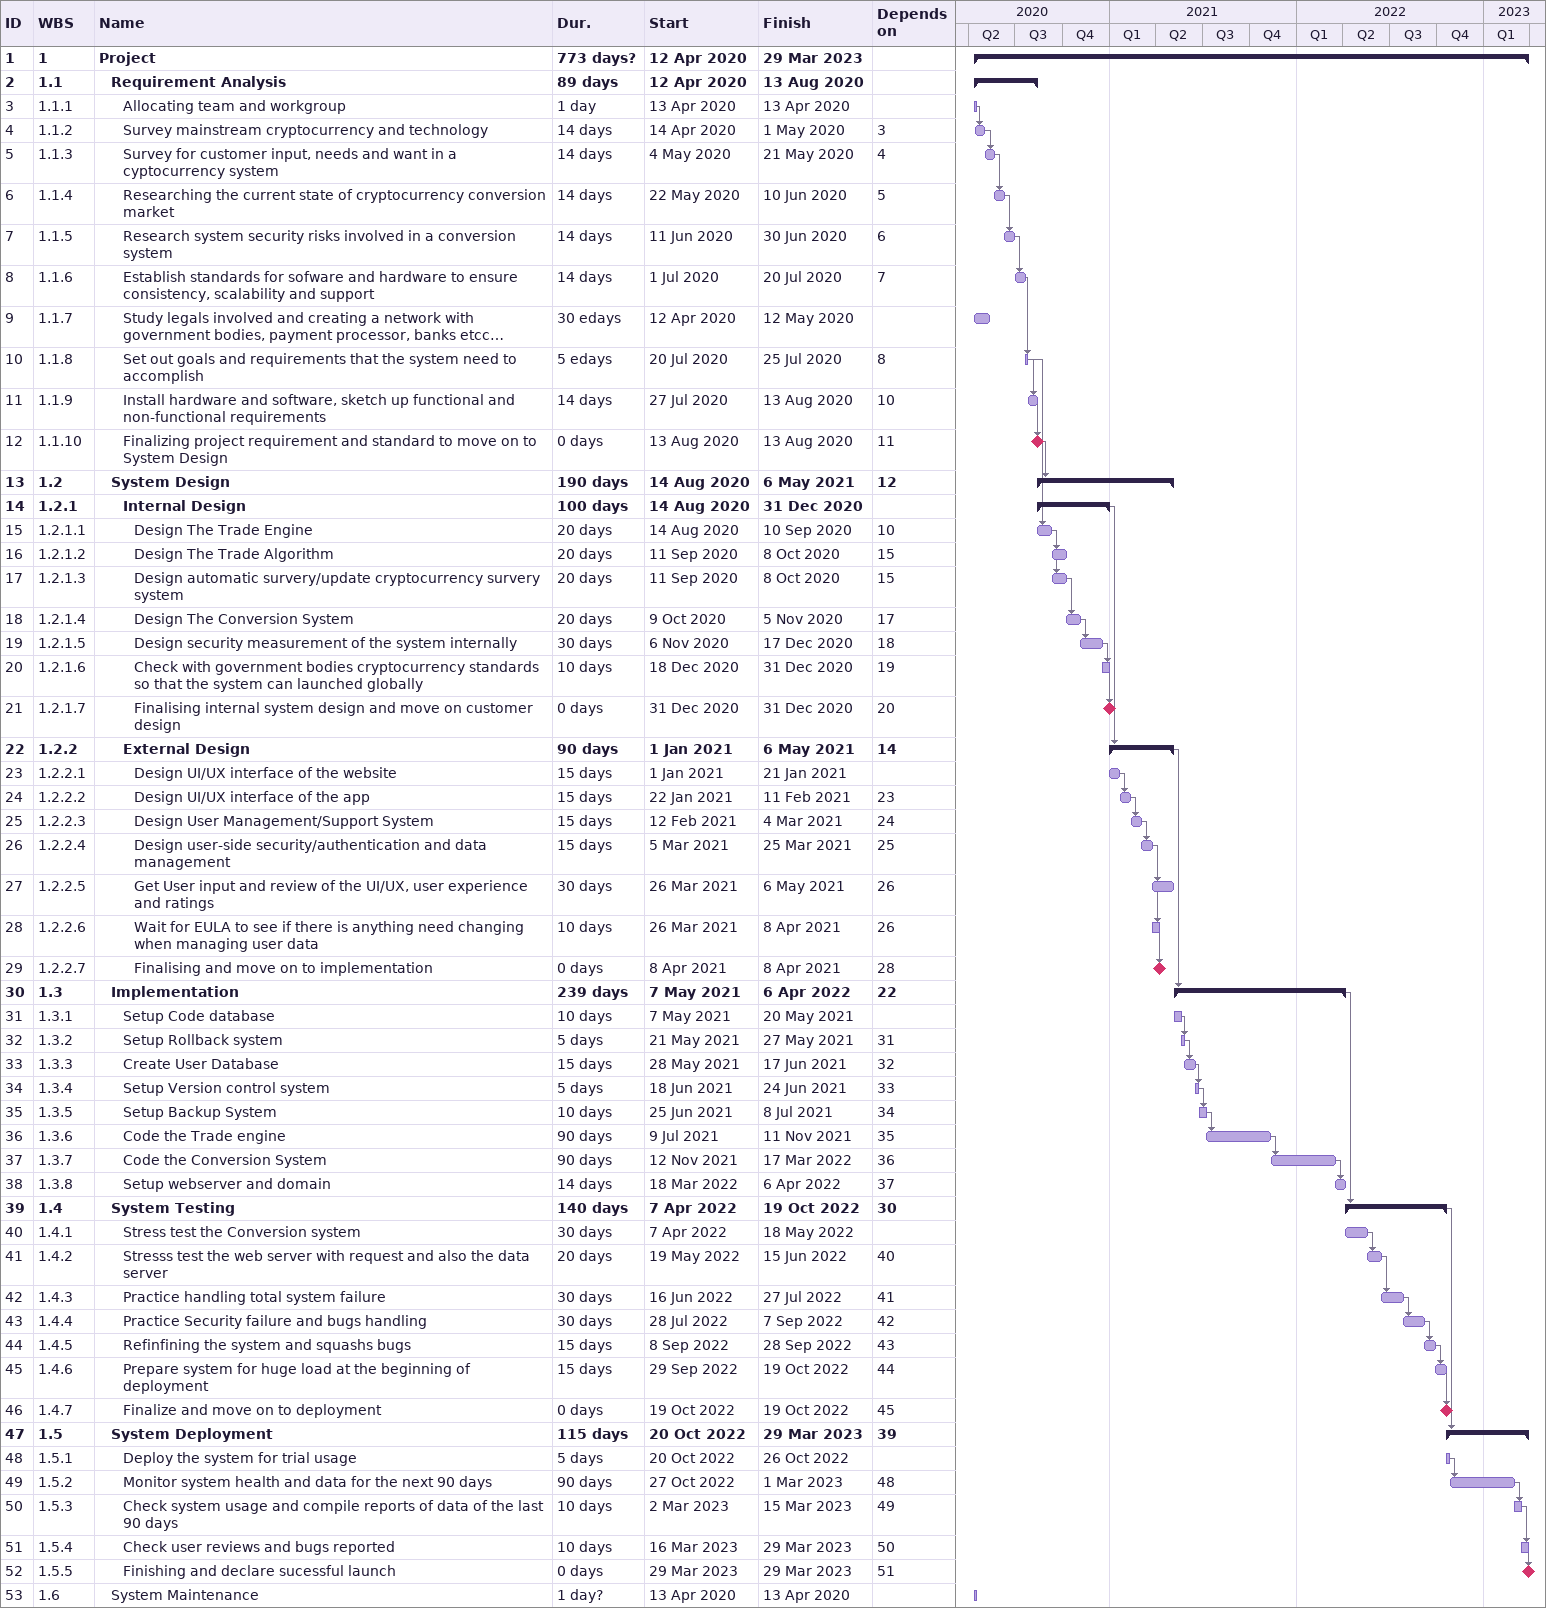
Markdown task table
| ID | WBS | Task | Duration | Start | Finish | Predecessors |
|---|---|---|---|---|---|---|
| 1 | 1 | **Project** | 773d? | 2020-04-12 | 2023-03-29 |  |
| 2 | 1.1 | **Requirement Analysis** | 89d | 2020-04-12 | 2020-08-13 |  |
| 3 | 1.1.1 | Allocating team and workgroup | 1d | 2020-04-13 | 2020-04-13 |  |
| 4 | 1.1.2 | Survey mainstream cryptocurrency and technology | 14d | 2020-04-14 | 2020-05-01 | 3 |
| 5 | 1.1.3 | Survey for customer input, needs and want in a cyptocurrency system | 14d | 2020-05-04 | 2020-05-21 | 4 |
| 6 | 1.1.4 | Researching the current state of cryptocurrency conversion market | 14d | 2020-05-22 | 2020-06-10 | 5 |
| 7 | 1.1.5 | Research system security risks involved in a conversion system | 14d | 2020-06-11 | 2020-06-30 | 6 |
| 8 | 1.1.6 | Establish standards for sofware and hardware to ensure consistency, scalability and support | 14d | 2020-07-01 | 2020-07-20 | 7 |
| 9 | 1.1.7 | Study legals involved and creating a network with government bodies, payment processor, banks etcc… | 30ed | 2020-04-12 | 2020-05-12 |  |
| 10 | 1.1.8 | Set out goals and requirements that the system need to accomplish | 5ed | 2020-07-20 | 2020-07-25 | 8 |
| 11 | 1.1.9 | Install hardware and software, sketch up functional and non-functional requirements | 14d | 2020-07-27 | 2020-08-13 | 10 |
| 12 | 1.1.10 | Finalizing project requirement and standard to move on to System Design | 0d | 2020-08-13 | 2020-08-13 | 11 |
| 13 | 1.2 | **System Design** | 190d | 2020-08-14 | 2021-05-06 | 12 |
| 14 | 1.2.1 | **Internal Design** | 100d | 2020-08-14 | 2020-12-31 |  |
| 15 | 1.2.1.1 | Design The Trade Engine | 20d | 2020-08-14 | 2020-09-10 | 10 |
| 16 | 1.2.1.2 | Design The Trade Algorithm | 20d | 2020-09-11 | 2020-10-08 | 15 |
| 17 | 1.2.1.3 | Design automatic survery/update cryptocurrency survery system | 20d | 2020-09-11 | 2020-10-08 | 15 |
| 18 | 1.2.1.4 | Design The Conversion System | 20d | 2020-10-09 | 2020-11-05 | 17 |
| 19 | 1.2.1.5 | Design security measurement of the system internally | 30d | 2020-11-06 | 2020-12-17 | 18 |
| 20 | 1.2.1.6 | Check with government bodies cryptocurrency standards so that the system can launched globally | 10d | 2020-12-18 | 2020-12-31 | 19 |
| 21 | 1.2.1.7 | Finalising internal system design and move on customer design | 0d | 2020-12-31 | 2020-12-31 | 20 |
| 22 | 1.2.2 | **External Design** | 90d | 2021-01-01 | 2021-05-06 | 14 |
| 23 | 1.2.2.1 | Design UI/UX interface of the website | 15d | 2021-01-01 | 2021-01-21 |  |
| 24 | 1.2.2.2 | Design UI/UX interface of the app | 15d | 2021-01-22 | 2021-02-11 | 23 |
| 25 | 1.2.2.3 | Design User Management/Support System | 15d | 2021-02-12 | 2021-03-04 | 24 |
| 26 | 1.2.2.4 | Design user-side security/authentication and data management | 15d | 2021-03-05 | 2021-03-25 | 25 |
| 27 | 1.2.2.5 | Get User input and review of the UI/UX, user experience and ratings | 30d | 2021-03-26 | 2021-05-06 | 26 |
| 28 | 1.2.2.6 | Wait for EULA to see if there is anything need changing when managing user data | 10d | 2021-03-26 | 2021-04-08 | 26 |
| 29 | 1.2.2.7 | Finalising and move on to implementation | 0d | 2021-04-08 | 2021-04-08 | 28 |
| 30 | 1.3 | **Implementation** | 239d | 2021-05-07 | 2022-04-06 | 22 |
| 31 | 1.3.1 | Setup Code database | 10d | 2021-05-07 | 2021-05-20 |  |
| 32 | 1.3.2 | Setup Rollback system | 5d | 2021-05-21 | 2021-05-27 | 31 |
| 33 | 1.3.3 | Create User Database | 15d | 2021-05-28 | 2021-06-17 | 32 |
| 34 | 1.3.4 | Setup Version control system | 5d | 2021-06-18 | 2021-06-24 | 33 |
| 35 | 1.3.5 | Setup Backup System | 10d | 2021-06-25 | 2021-07-08 | 34 |
| 36 | 1.3.6 | Code the Trade engine | 90d | 2021-07-09 | 2021-11-11 | 35 |
| 37 | 1.3.7 | Code the Conversion System | 90d | 2021-11-12 | 2022-03-17 | 36 |
| 38 | 1.3.8 | Setup webserver and domain | 14d | 2022-03-18 | 2022-04-06 | 37 |
| 39 | 1.4 | **System Testing** | 140d | 2022-04-07 | 2022-10-19 | 30 |
| 40 | 1.4.1 | Stress test the Conversion system | 30d | 2022-04-07 | 2022-05-18 |  |
| 41 | 1.4.2 | Stresss test the web server with request and also the data server | 20d | 2022-05-19 | 2022-06-15 | 40 |
| 42 | 1.4.3 | Practice handling total system failure | 30d | 2022-06-16 | 2022-07-27 | 41 |
| 43 | 1.4.4 | Practice Security failure and bugs handling | 30d | 2022-07-28 | 2022-09-07 | 42 |
| 44 | 1.4.5 | Refinfining the system and squashs bugs | 15d | 2022-09-08 | 2022-09-28 | 43 |
| 45 | 1.4.6 | Prepare system for huge load at the beginning of deployment | 15d | 2022-09-29 | 2022-10-19 | 44 |
| 46 | 1.4.7 | Finalize and move on to deployment | 0d | 2022-10-19 | 2022-10-19 | 45 |
| 47 | 1.5 | **System Deployment** | 115d | 2022-10-20 | 2023-03-29 | 39 |
| 48 | 1.5.1 | Deploy the system for trial usage | 5d | 2022-10-20 | 2022-10-26 |  |
| 49 | 1.5.2 | Monitor system health and data for the next 90 days | 90d | 2022-10-27 | 2023-03-01 | 48 |
| 50 | 1.5.3 | Check system usage and compile reports of data of the last 90 days | 10d | 2023-03-02 | 2023-03-15 | 49 |
| 51 | 1.5.4 | Check user reviews and bugs reported | 10d | 2023-03-16 | 2023-03-29 | 50 |
| 52 | 1.5.5 | Finishing and declare sucessful launch | 0d | 2023-03-29 | 2023-03-29 | 51 |
| 53 | 1.6 | System Maintenance | 1d? | 2020-04-13 | 2020-04-13 |  |
